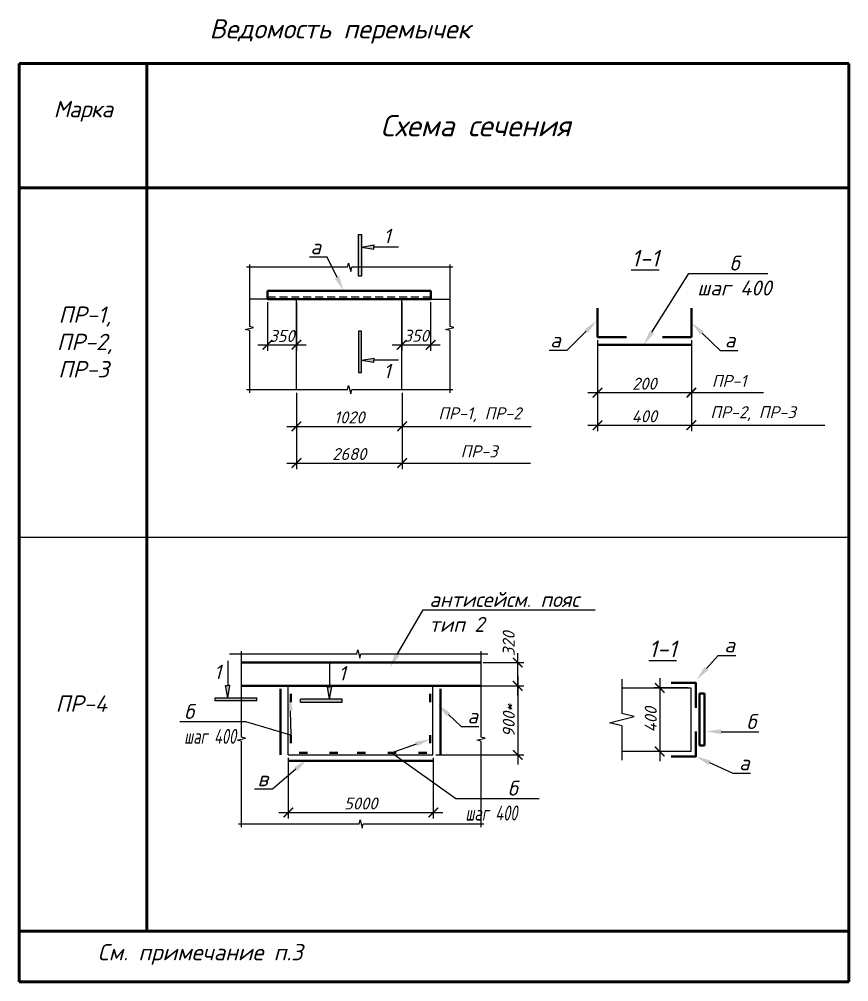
# Model space of a CAD drawing. Header units: millimetres. Extents: x -238377 to 196118, y -123284 to 30177.
# Drawn here: x -113384 to -100384, y -15250 to -173 of the extents above; entities that cross this region are included whole.
import ezdxf
from ezdxf import colors
from ezdxf.entities.mleader import LeaderData, LeaderLine
from ezdxf.enums import TextEntityAlignment as Align
from ezdxf.math import Vec2, Vec3

# ---------------------------------------------------------------- set-up
doc = ezdxf.new("R2010")
doc.units = ezdxf.units.MM
doc.header["$MEASUREMENT"] = 0
doc.linetypes.add('DASHED2', pattern=[0.375, 0.25, -0.125])
doc.layers.get('0').update_dxf_attribs({"lineweight": 5})
for name, color, linetype, lineweight in [('#ME', 7, 'Continuous', 40), ('#Выноски', 150, 'Continuous', 15), ('#размеры', 7, 'Continuous', 5), ('#Рамка', 7, 'Continuous', 50), ('k_ Рамка', 7, 'Continuous', 50)]:
    doc.layers.add(name, color=color, linetype=linetype, lineweight=lineweight)
doc.layers.add('#стены наруж', color=7, linetype='Continuous')
doc.layers.add('текст', color=7, linetype='Continuous')
doc.styles.add('STEP PR', font='isocpeui.ttf')
doc.dimstyles.new('SPDS', dxfattribs={"dimscale": 10, "dimtxt": 2.5, "dimasz": 2, "dimexe": 1.25, "dimexo": 0.625, "dimtad": 1, "dimdec": 0, "dimrnd": 0.001, "dimtxsty": 'STEP PR', "dimblk": 'ARCHTICK', "dimcen": 2.5, "dimdle": 2, "dimclrd": 256, "dimclre": 256, "dimclrt": 7, "dimadec": 0, "dimazin": 2, "dimtfac": 0.75, "dimtdec": 0, "dimtmove": 1, "dimatfit": 3, "dimfxl": 1, "dimtolj": 1, "dimarcsym": 1})

# ---------------------------------------------------------------- blocks, each defined once
blk = doc.blocks.new('_ArchTick')
at = {"color": 0, "linetype": 'ByBlock', "const_width": 0.15}
blk.add_lwpolyline([(-0.5, -0.5), (0.5, 0.5)], dxfattribs=at)
blk = doc.blocks.new('*D720')
at = {"layer": '#размеры', "lineweight": -2, "transparency": 16777216}
for p, q in [((-104321, -5199), (-104321, -6116)), ((-102850, -5199), (-102850, -6116)), ((-104471, -6022), (-102700, -6022))]:
    blk.add_line(p, q, dxfattribs=at)
at = {"layer": 'Defpoints', "color": 0, "transparency": 16777216}
for p in [(-104321, -5153), (-102850, -5153), (-102850, -6022)]:
    blk.add_point(p, dxfattribs=at)
at = {"layer": '#размеры', "lineweight": -2, "transparency": 16777216, "xscale": 150, "yscale": 150, "zscale": 150, "rotation": 180}
blk.add_blockref('_ArchTick', (-104321, -6022), dxfattribs=at)
at = {"layer": '#размеры', "lineweight": -2, "transparency": 16777216, "xscale": 150, "yscale": 150, "zscale": 150}
blk.add_blockref('_ArchTick', (-102850, -6022), dxfattribs=at)
at = {"layer": '#размеры', "color": 7, "transparency": 16777216, "insert": (-103586, -5882), "char_height": 187.5, "attachment_point": 5, "style": 'STEP PR'}
blk.add_mtext('\\A1;200', dxfattribs=at)
blk = doc.blocks.new('*U443')
at = {"color": 0, "linetype": 'ByBlock', "lineweight": -2}
for p, q in [((30.44, 0), (30.75, 1.25)), ((30.75, 1.25), (31.38, -1.25)), ((30.44, 0), (0, 0)), ((31.38, -1.25), (31.69, 0)), ((62.13, 0), (31.69, 0))]:
    blk.add_line(p, q, dxfattribs=at)
blk = doc.blocks.new('*U444')
at = {"color": 0, "linetype": 'ByBlock', "lineweight": -2}
for p, q in [((18.7, 0), (19.02, 1.25)), ((19.02, 1.25), (19.64, -1.25)), ((18.7, 0), (0, 0)), ((19.64, -1.25), (19.95, 0)), ((38.66, 0), (19.95, 0))]:
    blk.add_line(p, q, dxfattribs=at)
blk = doc.blocks.new('*D721')
at = {"layer": '#размеры', "lineweight": -2, "transparency": 16777216}
for p, q in [((-109494, -4603), (-109494, -5367)), ((-109039, -4603), (-109039, -5367)), ((-109644, -5273), (-108889, -5273))]:
    blk.add_line(p, q, dxfattribs=at)
at = {"layer": 'Defpoints', "color": 0, "transparency": 16777216}
for p in [(-109494, -4556), (-109039, -4556), (-109039, -5273)]:
    blk.add_point(p, dxfattribs=at)
at = {"layer": '#размеры', "lineweight": -2, "transparency": 16777216, "xscale": 150, "yscale": 150, "zscale": 150, "rotation": 180}
blk.add_blockref('_ArchTick', (-109494, -5273), dxfattribs=at)
at = {"layer": '#размеры', "lineweight": -2, "transparency": 16777216, "xscale": 150, "yscale": 150, "zscale": 150}
blk.add_blockref('_ArchTick', (-109039, -5273), dxfattribs=at)
at = {"layer": '#размеры', "color": 7, "transparency": 16777216, "insert": (-109267, -5135), "char_height": 187.5, "attachment_point": 5, "style": 'STEP PR'}
blk.add_mtext('\\A1;350', dxfattribs=at)
blk = doc.blocks.new('*D722')
at = {"layer": '#размеры', "lineweight": -2, "transparency": 16777216}
for p, q in [((-107390, -4603), (-107390, -5367)), ((-106936, -4603), (-106936, -5367)), ((-107540, -5273), (-106786, -5273))]:
    blk.add_line(p, q, dxfattribs=at)
at = {"layer": 'Defpoints', "color": 0, "transparency": 16777216}
for p in [(-107390, -4556), (-106936, -4556), (-106936, -5273)]:
    blk.add_point(p, dxfattribs=at)
at = {"layer": '#размеры', "lineweight": -2, "transparency": 16777216, "xscale": 150, "yscale": 150, "zscale": 150, "rotation": 180}
blk.add_blockref('_ArchTick', (-107390, -5273), dxfattribs=at)
at = {"layer": '#размеры', "lineweight": -2, "transparency": 16777216, "xscale": 150, "yscale": 150, "zscale": 150}
blk.add_blockref('_ArchTick', (-106936, -5273), dxfattribs=at)
at = {"layer": '#размеры', "color": 7, "transparency": 16777216, "insert": (-107163, -5132), "char_height": 187.5, "attachment_point": 5, "style": 'STEP PR'}
blk.add_mtext('\\A1;350', dxfattribs=at)
blk = doc.blocks.new('*D723')
at = {"layer": '#размеры', "lineweight": -2, "transparency": 16777216}
for p, q in [((-109039, -6024), (-109039, -6645)), ((-107382, -6024), (-107382, -6645)), ((-109189, -6551), (-107232, -6551))]:
    blk.add_line(p, q, dxfattribs=at)
at = {"layer": 'Defpoints', "color": 0, "transparency": 16777216}
for p in [(-109039, -5977), (-107382, -5977), (-107382, -6551)]:
    blk.add_point(p, dxfattribs=at)
at = {"layer": '#размеры', "lineweight": -2, "transparency": 16777216, "xscale": 150, "yscale": 150, "zscale": 150, "rotation": 180}
blk.add_blockref('_ArchTick', (-109039, -6551), dxfattribs=at)
at = {"layer": '#размеры', "lineweight": -2, "transparency": 16777216, "xscale": 150, "yscale": 150, "zscale": 150}
blk.add_blockref('_ArchTick', (-107382, -6551), dxfattribs=at)
at = {"layer": '#размеры', "color": 7, "transparency": 16777216, "insert": (-108211, -6410), "char_height": 187.5, "attachment_point": 5, "style": 'STEP PR'}
blk.add_mtext('\\A1;1020', dxfattribs=at)
blk = doc.blocks.new('*D595')
at = {"layer": '#размеры', "lineweight": -2, "transparency": 16777216}
for p, q in [((-109039, -6598), (-109039, -7219)), ((-107382, -6598), (-107382, -7219)), ((-109189, -7125), (-107232, -7125))]:
    blk.add_line(p, q, dxfattribs=at)
at = {"layer": 'Defpoints', "color": 0, "transparency": 16777216}
for p in [(-109039, -6551), (-107382, -6551), (-107382, -7125)]:
    blk.add_point(p, dxfattribs=at)
at = {"layer": '#размеры', "lineweight": -2, "transparency": 16777216, "xscale": 150, "yscale": 150, "zscale": 150, "rotation": 180}
blk.add_blockref('_ArchTick', (-109039, -7125), dxfattribs=at)
at = {"layer": '#размеры', "lineweight": -2, "transparency": 16777216, "xscale": 150, "yscale": 150, "zscale": 150}
blk.add_blockref('_ArchTick', (-107382, -7125), dxfattribs=at)
at = {"layer": '#размеры', "color": 7, "transparency": 16777216, "insert": (-108211, -6984), "char_height": 187.5, "attachment_point": 5, "style": 'STEP PR'}
blk.add_mtext('\\A1;2680', dxfattribs=at)
blk = doc.blocks.new('*D596')
at = {"layer": '#размеры', "lineweight": -2, "transparency": 16777216}
for p, q in [((-104321, -6069), (-104321, -6627)), ((-102850, -6069), (-102850, -6627)), ((-104471, -6533), (-102700, -6533))]:
    blk.add_line(p, q, dxfattribs=at)
at = {"layer": 'Defpoints', "color": 0, "transparency": 16777216}
for p in [(-104321, -6022), (-102850, -6022), (-102850, -6533)]:
    blk.add_point(p, dxfattribs=at)
at = {"layer": '#размеры', "lineweight": -2, "transparency": 16777216, "xscale": 150, "yscale": 150, "zscale": 150, "rotation": 180}
blk.add_blockref('_ArchTick', (-104321, -6533), dxfattribs=at)
at = {"layer": '#размеры', "lineweight": -2, "transparency": 16777216, "xscale": 150, "yscale": 150, "zscale": 150}
blk.add_blockref('_ArchTick', (-102850, -6533), dxfattribs=at)
at = {"layer": '#размеры', "color": 7, "transparency": 16777216, "insert": (-103586, -6393), "char_height": 187.5, "attachment_point": 5, "style": 'STEP PR'}
blk.add_mtext('\\A1;400', dxfattribs=at)
blk = doc.blocks.new('*U458')
at = {"color": 0, "linetype": 'ByBlock', "lineweight": -2}
for p, q in [((38.31, 0), (38.62, 1.25)), ((38.62, 1.25), (39.24, -1.25)), ((38.31, 0), (0, 0)), ((39.24, -1.25), (39.56, 0)), ((77.86, 0), (39.56, 0))]:
    blk.add_line(p, q, dxfattribs=at)
blk = doc.blocks.new('*U459')
at = {"color": 0, "linetype": 'ByBlock', "lineweight": -2}
for p, q in [((25.87, 0), (26.19, 1.25)), ((26.19, 1.25), (26.81, -1.25)), ((25.87, 0), (0, 0)), ((26.81, -1.25), (27.12, 0)), ((53, 0), (27.12, 0))]:
    blk.add_line(p, q, dxfattribs=at)
blk = doc.blocks.new('*U450')
at = {"color": 0, "linetype": 'ByBlock', "lineweight": -2}
for p, q in [((36.35, 0), (36.66, 1.25)), ((36.66, 1.25), (37.29, -1.25)), ((36.35, 0), (0, 0)), ((37.29, -1.25), (37.6, 0)), ((73.95, 0), (37.6, 0))]:
    blk.add_line(p, q, dxfattribs=at)
blk = doc.blocks.new('*D724')
at = {"layer": '#размеры', "lineweight": -2, "transparency": 16777216}
for p, q in [((-109167, -11745), (-109167, -12692)), ((-106895, -11745), (-106895, -12692)), ((-109317, -12599), (-106745, -12599))]:
    blk.add_line(p, q, dxfattribs=at)
at = {"layer": 'Defpoints', "color": 0, "transparency": 16777216}
for p in [(-109167, -11698), (-106895, -11698), (-106895, -12599)]:
    blk.add_point(p, dxfattribs=at)
at = {"layer": '#размеры', "lineweight": -2, "transparency": 16777216, "xscale": 150, "yscale": 150, "zscale": 150, "rotation": 180}
blk.add_blockref('_ArchTick', (-109167, -12599), dxfattribs=at)
at = {"layer": '#размеры', "lineweight": -2, "transparency": 16777216, "xscale": 150, "yscale": 150, "zscale": 150}
blk.add_blockref('_ArchTick', (-106895, -12599), dxfattribs=at)
at = {"layer": '#размеры', "color": 7, "transparency": 16777216, "insert": (-108031, -12458), "char_height": 187.5, "attachment_point": 5, "style": 'STEP PR'}
blk.add_mtext('\\A1;5000', dxfattribs=at)
blk = doc.blocks.new('*U251')
at = {"linetype": 'ByBlock', "ltscale": 100}
h = blk.add_hatch(color=256, dxfattribs=at)
h.dxf.hatch_style = 1
h.paths.add_polyline_path([(35, 1000), (-35, 1000), (-35, 0), (35, 0)])
h = blk.add_hatch(color=256, dxfattribs=at)
h.dxf.hatch_style = 1
h.paths.add_polyline_path([(335, 750), (335, 700), (335, 650), (35, 700)])
for p, q in [((-35, 1000), (35, 1000)), ((-35, 0), (-35, 1000)), ((35, 1000), (35, 0)), ((35, 700), (335, 750)), ((35, 700), (335, 650)), ((335, 750), (335, 700)), ((335, 650), (335, 700)), ((35, 0), (-35, 0))]:
    blk.add_line(p, q, dxfattribs=at)
at = {"linetype": 'ByBlock', "ltscale": 100, "extrusion": (0, 1, 0), "elevation": 700}
blk.add_lwpolyline([(-925, 0), (-335, 0)], dxfattribs=at)
at = {"ltscale": 100, "style": 'STEP PR'}
blk.add_attdef('Nv', text='', height=350, dxfattribs=at).set_placement((781, 790), align=Align.RIGHT)
blk = doc.blocks.new('*U265')
at = {"linetype": 'ByBlock', "ltscale": 100}
h = blk.add_hatch(color=256, dxfattribs=at)
h.dxf.hatch_style = 1
h.paths.add_polyline_path([(35, 0), (-35, 0), (-35, -1000), (35, -1000)])
h = blk.add_hatch(color=256, dxfattribs=at)
h.dxf.hatch_style = 1
h.paths.add_polyline_path([(335, -750), (335, -700), (335, -650), (35, -700)])
for p, q in [((35, 0), (-35, 0)), ((-35, 0), (-35, -1000)), ((35, -1000), (35, 0)), ((35, -700), (335, -650)), ((335, -650), (335, -700)), ((35, -700), (335, -750)), ((335, -750), (335, -700)), ((-35, -1000), (35, -1000))]:
    blk.add_line(p, q, dxfattribs=at)
at = {"linetype": 'ByBlock', "ltscale": 100, "extrusion": (0, -1, 0), "elevation": 700}
blk.add_lwpolyline([(925, 0), (335, 0)], dxfattribs=at)
at = {"ltscale": 100, "style": 'STEP PR'}
blk.add_attdef('Nv', text='', height=350, dxfattribs=at).set_placement((781, -1140), align=Align.RIGHT)
blk = doc.blocks.new('*U454')
at = {"color": 0, "linetype": 'ByBlock', "lineweight": -2}
for p, q in [((3.445, 0), (3.757, 1.25)), ((3.757, 1.25), (4.382, -1.25)), ((3.445, 0), (0, 0)), ((4.382, -1.25), (4.695, 0)), ((8.14, 0), (4.695, 0))]:
    blk.add_line(p, q, dxfattribs=at)
blk = doc.blocks.new('*D743')
at = {"layer": '#размеры', "lineweight": -2, "transparency": 16777216}
for p, q in [((-103346, -10497), (-103346, -11793)), ((-102903, -10647), (-103440, -10647)), ((-102903, -11643), (-103440, -11643))]:
    blk.add_line(p, q, dxfattribs=at)
at = {"layer": 'Defpoints', "color": 0, "transparency": 16777216}
for p in [(-102856, -10647), (-103346, -11643), (-102856, -11643)]:
    blk.add_point(p, dxfattribs=at)
at = {"layer": '#размеры', "lineweight": -2, "transparency": 16777216, "xscale": 150, "yscale": 150, "zscale": 150}
for p, rotation in [((-103346, -10647), 90), ((-103346, -11643), 270)]:
    blk.add_blockref('_ArchTick', p, dxfattribs=dict(at, rotation=rotation))
at = {"layer": '#размеры', "color": 7, "transparency": 16777216, "insert": (-103487, -11145), "char_height": 187.5, "attachment_point": 5, "rotation": 90, "style": 'STEP PR'}
blk.add_mtext('\\A1;400', dxfattribs=at)
blk = doc.blocks.new('*D745')
at = {"layer": '#размеры', "lineweight": -2, "transparency": 16777216}
for p, q in [((-105572, -10465), (-105572, -11848)), ((-106857, -10615), (-105478, -10615)), ((-106857, -11698), (-105478, -11698))]:
    blk.add_line(p, q, dxfattribs=at)
at = {"layer": 'Defpoints', "color": 0, "transparency": 16777216}
for p in [(-106903, -10615), (-106903, -11698), (-105572, -11698)]:
    blk.add_point(p, dxfattribs=at)
at = {"layer": '#размеры', "lineweight": -2, "transparency": 16777216, "xscale": 150, "yscale": 150, "zscale": 150}
for p, rotation in [((-105572, -10615), 90), ((-105572, -11698), 270)]:
    blk.add_blockref('_ArchTick', p, dxfattribs=dict(at, rotation=rotation))
at = {"layer": '#размеры', "color": 7, "transparency": 16777216, "insert": (-105712, -11157), "char_height": 187.5, "attachment_point": 5, "rotation": 90, "style": 'STEP PR'}
blk.add_mtext('\\A1;900*', dxfattribs=at)
blk = doc.blocks.new('*U250')
at = {"ltscale": 100}
h = blk.add_hatch(color=256, dxfattribs=at)
h.dxf.hatch_style = 1
h.paths.add_polyline_path([(-85, 1070), (-35, 1070), (15, 1070), (-35, 770)])
h = blk.add_hatch(color=256, dxfattribs=at)
h.dxf.hatch_style = 1
h.paths.add_polyline_path([(665, 700), (665, 770), (-335, 770), (-335, 700)])
at = {"linetype": 'Continuous', "ltscale": 100}
for p, q in [((-85, 1070), (-35, 1070)), ((-35, 770), (-85, 1070)), ((-35, 770), (15, 1070)), ((15, 1070), (-35, 1070)), ((-335, 700), (-335, 770)), ((-335, 770), (665, 770)), ((665, 700), (-335, 700))]:
    blk.add_line(p, q, dxfattribs=at)
at = {"linetype": 'Continuous', "ltscale": 100, "extrusion": (-1, -1e-16, 0), "elevation": 35}
blk.add_lwpolyline([(-1660, 0), (-1070, 0)], dxfattribs=at)
at = {"linetype": 'Continuous', "ltscale": 100}
blk.add_lwpolyline([(665, 700), (665, 770)], dxfattribs=at)
at = {"ltscale": 100, "style": 'STEP PR'}
blk.add_attdef('Nh', text='', height=350, dxfattribs=at).set_placement((-192, 1222), align=Align.RIGHT)
blk = doc.blocks.new('*U447')
at = {"ltscale": 100}
h = blk.add_hatch(color=256, dxfattribs=at)
h.dxf.hatch_style = 1
h.paths.add_polyline_path([(1415, 1070), (1365, 1070), (1315, 1070), (1365, 770)])
h = blk.add_hatch(color=256, dxfattribs=at)
h.dxf.hatch_style = 1
h.paths.add_polyline_path([(1665, 700), (1665, 770), (665, 770), (665, 700)])
at = {"linetype": 'Continuous', "ltscale": 100}
for p, q in [((1365, 770), (1315, 1070)), ((1315, 1070), (1365, 1070)), ((1415, 1070), (1365, 1070)), ((1365, 770), (1415, 1070)), ((1665, 770), (665, 770)), ((665, 700), (1665, 700)), ((1665, 700), (1665, 770))]:
    blk.add_line(p, q, dxfattribs=at)
at = {"linetype": 'Continuous', "ltscale": 100, "extrusion": (1, -1e-16, 0), "elevation": 1365}
blk.add_lwpolyline([(1660, 0), (1070, 0)], dxfattribs=at)
at = {"linetype": 'Continuous', "ltscale": 100}
blk.add_lwpolyline([(665, 700), (665, 770)], dxfattribs=at)
at = {"ltscale": 100, "style": 'STEP PR'}
blk.add_attdef('Nh', text='', height=350, dxfattribs=at).set_placement((1799, 1222), align=Align.RIGHT)
blk = doc.blocks.new('*D746')
at = {"layer": '#размеры', "lineweight": -2, "transparency": 16777216}
for p, q in [((-105572, -10765), (-105572, -10101)), ((-106111, -10251), (-105478, -10251)), ((-106102, -10615), (-105478, -10615))]:
    blk.add_line(p, q, dxfattribs=at)
at = {"layer": 'Defpoints', "color": 0, "transparency": 16777216}
for p in [(-106157, -10251), (-105572, -10251), (-106149, -10615)]:
    blk.add_point(p, dxfattribs=at)
at = {"layer": '#размеры', "lineweight": -2, "transparency": 16777216, "xscale": 150, "yscale": 150, "zscale": 150}
for p, rotation in [((-105572, -10251), 90), ((-105572, -10615), 270)]:
    blk.add_blockref('_ArchTick', p, dxfattribs=dict(at, rotation=rotation))
at = {"layer": '#размеры', "color": 7, "transparency": 16777216, "insert": (-105713, -9957), "char_height": 187.5, "attachment_point": 5, "rotation": 90, "style": 'STEP PR'}
blk.add_mtext('\\A1;320', dxfattribs=at)

msp = doc.modelspace()

# ---------------------------------------------------------------- linework, layer by layer
at = {"layer": '#ME'}
for points in [[(-109494.2, -4556.2), (-109494.2, -4426.2)], [(-109494.2, -4426.2), (-106935.7, -4426.2)], [(-106935.7, -4556.2), (-106935.7, -4426.2)], [(-109494.2, -4556.2), (-106935.7, -4556.2)], [(-104320.9, -4697.5), (-104320.9, -5152.5), (-103865.9, -5152.5)], [(-102850.3, -4697.5), (-102850.3, -5152.5), (-103305.3, -5152.5)], [(-104320.9, -5274.4), (-102850.3, -5274.4)], [(-109903.5, -10250.8), (-106157.5, -10250.8)], [(-109903.5, -10614.8), (-106149.2, -10614.8)], [(-109291.4, -10661.7), (-109291.4, -11696.5)], [(-109291.4, -10661.7), (-109291.4, -11696.5)], [(-106779.3, -10661.7), (-106779.3, -11696.5)], [(-103168.5, -10568.7), (-102778.5, -10568.7), (-102778.5, -10958.7)], [(-109128.3, -10868.4), (-109128.3, -10738.4)], [(-109128.3, -10868.4), (-109128.3, -10738.4)], [(-106942.5, -10868.4), (-106942.5, -10738.4)], [(-106942.5, -10868.4), (-106942.5, -10738.4)], [(-102722.8, -10736.9), (-102722.8, -11548.5)], [(-102722.8, -10736.9), (-102642.8, -10736.9)], [(-102642.8, -10736.9), (-102642.8, -11548.5)], [(-109128.3, -11515.7), (-109128.3, -11385.7)], [(-109128.3, -11515.7), (-109128.3, -11385.7)], [(-106942.5, -11515.7), (-106942.5, -11385.7)], [(-103168.5, -11721.5), (-102778.5, -11721.5), (-102778.5, -11331.5)], [(-102722.8, -11548.5), (-102642.8, -11548.5)], [(-108868.4, -11665.1), (-108998.4, -11665.1)], [(-108392.1, -11662.8), (-108522.1, -11662.8)], [(-107959.6, -11662.8), (-108089.6, -11662.8)], [(-107477.2, -11662.8), (-107607.2, -11662.8)], [(-106996.9, -11662.8), (-107126.9, -11662.8)], [(-109153.6, -11788.2), (-106895, -11788.2)]]:
    msp.add_lwpolyline(points, dxfattribs=at)
at = {"layer": '#размеры'}
for points in [[(-102743.7, -6022.1), (-101717.4, -6022.1)], [(-107232, -6551.1), (-105362.6, -6551.1)], [(-102700.3, -6533.3), (-100760.2, -6533.3)], [(-107232, -7124.8), (-105372.6, -7124.8)]]:
    msp.add_lwpolyline(points, dxfattribs=at)
at = {"layer": '#Рамка', "linetype": 'Continuous', "ltscale": 100}
for p, q in [((-113383.7, -864.8), (-100383.7, -864.8)), ((-113383.7, -864.8), (-113383.7, -15250.4)), ((-111383.7, -864.8), (-111383.7, -14457)), ((-100383.7, -864.8), (-100383.7, -15250.4)), ((-113383.7, -2814.8), (-100383.7, -2814.8)), ((-113383.7, -14457), (-100383.7, -14457)), ((-113383.7, -15250.4), (-100383.7, -15250.4))]:
    msp.add_line(p, q, dxfattribs=at)
at = {"layer": '#стены наруж'}
for points in [[(-109039.5, -5977.4), (-109039.5, -4556.2), (-109775.7, -4556.2)], [(-107390.4, -5977.4), (-107390.4, -4556.2), (-106636.1, -4556.2)], [(-109167.3, -11698.2), (-109167.3, -10614.8), (-109903.5, -10614.8)], [(-106903.5, -11698.2), (-106903.5, -10614.8), (-106149.2, -10614.8)], [(-103940.7, -10646.7), (-102856.5, -10646.7), (-102856.5, -11643.5), (-103940.7, -11643.5)], [(-109167.3, -11698.2), (-106903.5, -11698.2)]]:
    msp.add_lwpolyline(points, dxfattribs=at)
at = {"linetype": 'Continuous'}
for p, q in [((-113383.7, -8286.7), (-100383.7, -8286.7)), ((-113383.7, -15250.4), (-100383.7, -15250.4))]:
    msp.add_line(p, q, dxfattribs=at)
at = {"linetype": 'DASHED2', "ltscale": 500}
msp.add_lwpolyline([(-109494.2, -4523.7), (-106935.7, -4523.7)], dxfattribs=at)

# ---------------------------------------------------------------- block references
ref = msp.add_blockref('*U251', (-108042, -4196.5), dxfattribs=dict(xscale=0.65, yscale=0.65, zscale=0.65))
ref.add_attrib('Nv', '1', dxfattribs={"ltscale": 100, "height": 227.5, "style": 'STEP PR'}).set_placement((-107563.2, -3683), align=Align.RIGHT)
at = {"rotation": 90}
for name, p, xscale, yscale, zscale in [('*U444', (-109775.7, -6022.9), 52, 52, 52), ('*U444', (-106636.1, -6022.9), 52, 52, 52), ('*U459', (-109903.5, -12827.1), 52, 52, 52), ('*U459', (-106149.2, -12827.1), 52, 52, 52), ('*U454', (-103940.7, -11780), 156, 156, 156)]:
    msp.add_blockref(name, p, dxfattribs=dict(at, xscale=xscale, yscale=yscale, zscale=zscale))
at = {"xscale": 52, "yscale": 52, "zscale": 52}
for name, p in [('*U443', (-109821.2, -4058.1)), ('*U443', (-109821.2, -5977.4)), ('*U458', (-110086.9, -10116.8)), ('*U450', (-109949, -12781.6))]:
    msp.add_blockref(name, p, dxfattribs=at)
ref = msp.add_blockref('*U265', (-108042, -5057.2), dxfattribs=dict(xscale=0.65, yscale=0.65, zscale=0.65))
ref.add_attrib('Nv', '1', dxfattribs={"ltscale": 100, "height": 227.5, "style": 'STEP PR'}).set_placement((-107563.2, -5798.2), align=Align.RIGHT)
at = {"xscale": 0.65, "yscale": 0.65, "zscale": 0.65}
msp.add_blockref('*U250', (-110093.5, -11304.1), dxfattribs=at).add_auto_attribs({'Nh': '1'})
ref = msp.add_blockref('*U447', (-109406.8, -11326.9), dxfattribs=dict(xscale=0.65, yscale=0.65, zscale=0.65))
ref.add_attrib('Nh', '1', dxfattribs={"ltscale": 100, "height": 227.5, "style": 'STEP PR'}).set_placement((-108266.1, -10532.7), align=Align.RIGHT)

# ---------------------------------------------------------------- texts
at = {"layer": '#размеры', "color": 7, "attachment_point": 5, "style": 'STEP PR'}
for s, insert, char_height, width in [('\\A1;{\\L1-1}', (-103573.3, -3915.9), 260, 596.527), ('\\A1;ПР-1', (-102258.3, -5839.3), 187.5, 1236.519), ('\\A1;ПР-1, ПР-2', (-106165.2, -6368.3), 187.5, 1562.098), ('\\A1;ПР-2, ПР-3', (-101882.8, -6350.5), 187.5, 1895.193), ('\\A1;ПР-3', (-106176.4, -6942), 187.5, 1236.519), ('\\A1;{\\L1-1}', (-103299.7, -10035.2), 260, 596.527)]:
    msp.add_mtext(s, dxfattribs=dict(at, insert=insert, char_height=char_height, width=width))
at = {"layer": 'k_ Рамка', "color": 7, "insert": (-108357.3, -364.1), "char_height": 300, "width": 8700, "attachment_point": 5, "style": 'STEP PR'}
msp.add_mtext('Ведомость перемычек', dxfattribs=at)
at = {"layer": 'текст', "ltscale": 100, "attachment_point": 5, "style": 'STEP PR'}
for s, insert, char_height, width in [('{\\T0.95;Марка}', (-112383.7, -1614.8), 256.564, 1700), ('Схема сечения', (-106233.7, -1839.8), 333.533, 8710)]:
    msp.add_mtext(s, dxfattribs=dict(at, insert=insert, char_height=char_height, width=width))
at = {"layer": 'текст', "ltscale": 100, "char_height": 256.564, "attachment_point": 1, "style": 'STEP PR'}
for s, width, heights, insert in [('\\pi617.01;ПР-1,\\P\\pi590.39;ПР-2,\\P\\pi611.96;ПР-3', 2040.457, [0], (-113383.7, -4672.6)), ('\\pi616.82;ПР-4', 2040.457, [0], (-113430.7, -10765.4)), ('См. примечание п.3', 11334.191, [1852], (-112154.4, -14658.4))]:
    msp.add_mtext_dynamic_manual_height_columns(s, width=width, gutter_width=1250, heights=heights, dxfattribs=dict(at, insert=insert))

# ---------------------------------------------------------------- dimensions: what is measured, and where the dimension line sits
at = {"layer": '#размеры'}
for base, p1, p2, picture, middle in [((-109039.5, -5272.8), (-109494.2, -4556.2), (-109039.5, -4556.2), '*D721', (-109266.8, -5276.1)), ((-106935.7, -5272.8), (-107390.4, -4556.2), (-106935.7, -4556.2), '*D722', (-107163.1, -5272.8))]:
    dim = msp.add_linear_dim(base=base, p1=p1, p2=p2, text='350', dimstyle='SPDS', override={"dimscale": 75, "dimtxsty": 'STEP PR'}, dxfattribs=at)
    dim.commit()
    dim.dimension.update_dxf_attribs({"geometry": picture, "text_midpoint": middle, "dimtype": 160})
for base, p1, p2, text, picture, middle in [((-102850.3, -6022.1), (-104320.9, -5152.5), (-102850.3, -5152.5), '200', '*D720', (-103585.6, -5881.5)), ((-107382, -6551.1), (-109039.5, -5977.4), (-107382, -5977.4), '1020', '*D723', (-108210.7, -6410.5)), ((-102850.3, -6533.3), (-104320.9, -6022.1), (-102850.3, -6022.1), '400', '*D596', (-103585.6, -6392.7)), ((-107382, -7124.8), (-109039.5, -6551.1), (-107382, -6551.1), '2680', '*D595', (-108210.7, -6984.2)), ((-106895, -12598.6), (-109167.3, -11698.2), (-106895, -11698.2), '5000', '*D724', (-108031.2, -12458))]:
    dim = msp.add_linear_dim(base=base, p1=p1, p2=p2, text=text, dimstyle='SPDS', override={"dimscale": 75, "dimtxsty": 'STEP PR'}, dxfattribs=at)
    dim.commit()
    dim.dimension.update_dxf_attribs({"geometry": picture, "text_midpoint": middle})
dim = msp.add_linear_dim(base=(-105571.6, -10250.8), p1=(-106149.2, -10614.8), p2=(-106157.5, -10250.8), angle=90, text='320', dimstyle='SPDS', override={"dimscale": 75, "dimtxsty": 'STEP PR'}, dxfattribs=at)
dim.commit()
dim.dimension.update_dxf_attribs({"geometry": '*D746', "text_midpoint": (-105572, -9956.9), "dimtype": 160})
for base, p1, p2, text, picture, middle in [((-105571.6, -11698.2), (-106903.5, -10614.8), (-106903.5, -11698.2), '900*', '*D745', (-105712.2, -11156.5)), ((-103346.1, -11643.5), (-102856.5, -10646.7), (-102856.5, -11643.5), '400', '*D743', (-103486.7, -11145.1))]:
    dim = msp.add_linear_dim(base=base, p1=p1, p2=p2, angle=90, text=text, dimstyle='SPDS', override={"dimscale": 75, "dimtxsty": 'STEP PR'}, dxfattribs=at)
    dim.commit()
    dim.dimension.update_dxf_attribs({"geometry": picture, "text_midpoint": middle})

# ---------------------------------------------------------------- leaders
at = {"layer": '#Выноски'}
ml = msp.add_multileader_mtext('Standard', dxfattribs=at)
ml.set_content('\\A1;a', color=256, style='STEP PR')
ml.set_leader_properties(color=256, linetype='ByLayer', lineweight=-1)
ml.build(insert=Vec2(0, 0))
ml.multileader.update_dxf_attribs({"text_left_attachment_type": 6, "text_right_attachment_type": 6, "dogleg_length": 0, "arrow_head_size": 234, "scale": 0.75})
ctx = ml.context
ctx.base_point, ctx.scale, ctx.char_height, ctx.arrow_head_size, ctx.landing_gap_size, ctx.plane_origin = Vec3(-108894.8, -3901.3), 0.75, 234, 234, 97.5, Vec3(-101210.3, -20113.3)
ctx.left_attachment, ctx.right_attachment, ctx.text_align_type = 6, 6, 2
notes = []
notes.append((ctx, [(1, (1, 1, 0), (-108557.6, -3901.3), (-1, 0), 0, [(0, [(-108301, -4426.2)], 0, [])])]))
ctx.mtext.insert, ctx.mtext.rotation, ctx.mtext.alignment, ctx.mtext.flow_direction = Vec3(-108655.1, -3620.5), 6.2831853, 3, 5
ml = msp.add_multileader_mtext('Standard', dxfattribs=at)
ml.set_content('\\A1;б\\Pшаг 400', color=256, style='STEP PR')
ml.set_leader_properties(color=256, linetype='ByLayer', lineweight=-1)
ml.build(insert=Vec2(0, 0))
ml.multileader.update_dxf_attribs({"text_left_attachment_type": 6, "text_right_attachment_type": 6, "dogleg_length": 0, "arrow_head_size": 234, "scale": 0.75})
ctx = ml.context
ctx.base_point, ctx.scale, ctx.char_height, ctx.arrow_head_size, ctx.landing_gap_size, ctx.plane_origin = Vec3(-102892, -4156.5), 0.75, 234, 234, 97.5, Vec3(-96256.1, -21574.5)
ctx.left_attachment, ctx.right_attachment, ctx.text_align_type = 6, 6, 1
notes.append((ctx, [(0, (1, 1, 0), (-102892, -4156.5), (1, 0), 0, [(0, [(-103596, -5273.5)], 0, [])])]))
ctx.mtext.insert, ctx.mtext.rotation, ctx.mtext.width, ctx.mtext.alignment, ctx.mtext.flow_direction = Vec3(-102174.3, -3875.7), 6.2831853, 1506.308, 2, 5
ml = msp.add_multileader_mtext('Standard', dxfattribs=at)
ml.set_content('\\A1;a', color=256, style='STEP PR')
ml.set_leader_properties(color=256, linetype='ByLayer', lineweight=-1)
ml.build(insert=Vec2(0, 0))
ml.multileader.update_dxf_attribs({"text_left_attachment_type": 6, "text_right_attachment_type": 6, "dogleg_length": 0, "arrow_head_size": 234, "scale": 0.75})
ctx = ml.context
ctx.base_point, ctx.scale, ctx.char_height, ctx.arrow_head_size, ctx.landing_gap_size, ctx.plane_origin = Vec3(-105137.5, -5361.5), 0.75, 234, 234, 97.5, Vec3(-98246.4, -21226)
ctx.left_attachment, ctx.right_attachment, ctx.text_align_type = 6, 6, 2
notes.append((ctx, [(1, (1, 1, 0), (-104800.3, -5361.5), (-1, 0), 0, [(0, [(-104333.1, -4894)], 0, [])])]))
ctx.mtext.insert, ctx.mtext.rotation, ctx.mtext.alignment, ctx.mtext.flow_direction = Vec3(-104897.8, -5080.7), 6.2831853, 3, 5
ml = msp.add_multileader_mtext('Standard', dxfattribs=at)
ml.set_content('\\A1;a', color=256, style='STEP PR')
ml.set_leader_properties(color=256, linetype='ByLayer', lineweight=-1)
ml.build(insert=Vec2(0, 0))
ml.multileader.update_dxf_attribs({"text_left_attachment_type": 6, "text_right_attachment_type": 6, "dogleg_length": 0, "arrow_head_size": 234, "scale": 0.75})
ctx = ml.context
ctx.base_point, ctx.scale, ctx.char_height, ctx.arrow_head_size, ctx.landing_gap_size, ctx.plane_origin = Vec3(-102401.5, -5361.5), 0.75, 234, 234, 97.5, Vec3(-95510.4, -21226)
ctx.left_attachment, ctx.right_attachment, ctx.text_align_type = 6, 6, 2
notes.append((ctx, [(0, (1, 1, 0), (-102401.5, -5361.5), (1, 0), 0, [(0, [(-102850.3, -4925)], 0, [])])]))
ctx.mtext.insert, ctx.mtext.rotation, ctx.mtext.alignment, ctx.mtext.flow_direction = Vec3(-102161.8, -5080.7), 6.2831853, 3, 5
ml = msp.add_multileader_mtext('Standard', dxfattribs=at)
ml.set_content('\\A1;антисейсм. пояс\\Pтип 2', color=256, style='STEP PR')
ml.set_leader_properties(color=256, linetype='ByLayer', lineweight=-1)
ml.build(insert=Vec2(0, 0))
ml.multileader.update_dxf_attribs({"text_left_attachment_type": 6, "text_right_attachment_type": 6, "dogleg_length": 0, "arrow_head_size": 234, "scale": 0.75})
ctx = ml.context
ctx.base_point, ctx.scale, ctx.char_height, ctx.arrow_head_size, ctx.landing_gap_size, ctx.plane_origin = Vec3(-107054.3, -9426.1), 0.75, 234, 234, 97.5, Vec3(-97656.6, -30898.9)
ctx.left_attachment, ctx.right_attachment = 6, 6
notes.append((ctx, [(0, (1, 1, 0), (-107054.3, -9426.1), (1, 0), 0, [(0, [(-107576.6, -10329)], 0, [])])]))
ctx.mtext.insert, ctx.mtext.rotation, ctx.mtext.flow_direction = Vec3(-106956.8, -9145.3), 6.2831853, 5
ml = msp.add_multileader_mtext('Standard', dxfattribs=at)
ml.set_content('\\A1;a', color=256, style='STEP PR')
ml.set_leader_properties(color=256, linetype='ByLayer', lineweight=-1)
ml.build(insert=Vec2(0, 0))
ml.multileader.update_dxf_attribs({"text_left_attachment_type": 6, "text_right_attachment_type": 6, "dogleg_length": 0, "arrow_head_size": 234, "scale": 0.75})
ctx = ml.context
ctx.base_point, ctx.scale, ctx.char_height, ctx.arrow_head_size, ctx.landing_gap_size, ctx.plane_origin = Vec3(-102431.3, -10137.5), 0.75, 234, 234, 97.5, Vec3(-92849.6, -31140.8)
ctx.left_attachment, ctx.right_attachment = 6, 6
notes.append((ctx, [(0, (1, 1, 0), (-102431.3, -10137.5), (1, 0), 0, [(0, [(-102769.7, -10519.1)], 0, [])])]))
ctx.mtext.insert, ctx.mtext.rotation, ctx.mtext.flow_direction = Vec3(-102333.8, -9856.7), 6.2831853, 5
ml = msp.add_multileader_mtext('Standard', dxfattribs=at)
ml.set_content('\\A1;б\\P{\\W0.7;шаг 400}', color=256, style='STEP PR')
ml.set_leader_properties(color=256, linetype='ByLayer', lineweight=-1)
ml.build(insert=Vec2(0, 0))
ml.multileader.update_dxf_attribs({"text_left_attachment_type": 6, "text_right_attachment_type": 6, "dogleg_length": 0, "arrow_head_size": 234, "scale": 0.75})
ctx = ml.context
ctx.base_point, ctx.scale, ctx.char_height, ctx.arrow_head_size, ctx.landing_gap_size, ctx.plane_origin = Vec3(-110896.6, -11180), 0.75, 234, 234, 97.5, Vec3(-102200.7, -31983.4)
ctx.left_attachment, ctx.right_attachment = 6, 6
notes.append((ctx, [(1, (1, 1, 0), (-109833.4, -11180), (-1, 0), 0, [(1, [(-109141.3, -10771.9), (-109128.3, -11385.7)], 0, [])])]))
ctx.mtext.insert, ctx.mtext.rotation, ctx.mtext.width, ctx.mtext.defined_height, ctx.mtext.flow_direction = Vec3(-110799.1, -10899.2), 6.2831853, 1238.844, 486.5, 5
ml = msp.add_multileader_mtext('Standard', dxfattribs=at)
ml.set_content('\\A1;a', color=256, style='STEP PR')
ml.set_leader_properties(color=256, linetype='ByLayer', lineweight=-1)
ml.build(insert=Vec2(0, 0))
ml.multileader.update_dxf_attribs({"text_left_attachment_type": 6, "text_right_attachment_type": 6, "dogleg_length": 0, "arrow_head_size": 234, "scale": 0.75})
ctx = ml.context
ctx.base_point, ctx.scale, ctx.char_height, ctx.arrow_head_size, ctx.landing_gap_size, ctx.plane_origin = Vec3(-106457.9, -11251), 0.75, 234, 234, 97.5, Vec3(-97763.9, -31944.4)
ctx.left_attachment, ctx.right_attachment = 6, 6
notes.append((ctx, [(0, (1, 1, 0), (-106457.9, -11251), (1, 0), 0, [(0, [(-106829.4, -10904.2)], 0, [])])]))
ctx.mtext.insert, ctx.mtext.rotation, ctx.mtext.flow_direction = Vec3(-106360.4, -10970.2), 6.2831853, 5
ml = msp.add_multileader_mtext('Standard', dxfattribs=at)
ml.set_content('\\A1;б', color=256, style='STEP PR')
ml.set_leader_properties(color=256, linetype='ByLayer', lineweight=-1)
ml.build(insert=Vec2(0, 0))
ml.multileader.update_dxf_attribs({"text_left_attachment_type": 6, "text_right_attachment_type": 6, "dogleg_length": 0, "arrow_head_size": 234, "scale": 0.75})
ctx = ml.context
ctx.base_point, ctx.scale, ctx.char_height, ctx.arrow_head_size, ctx.landing_gap_size, ctx.plane_origin = Vec3(-102085.8, -11338.1), 0.75, 234, 234, 97.5, Vec3(-92532, -32514.8)
ctx.left_attachment, ctx.right_attachment = 6, 6
notes.append((ctx, [(0, (1, 1, 0), (-102085.8, -11338.1), (1, 0), 0, [(0, [(-102616.5, -11329.9)], 0, [])])]))
ctx.mtext.insert, ctx.mtext.rotation, ctx.mtext.flow_direction = Vec3(-101988.3, -11057.3), 6.2831853, 5
ml = msp.add_multileader_mtext('Standard', dxfattribs=at)
ml.set_content('\\A1;б\\P{\\W0.7;шаг 400}', color=256, style='STEP PR')
ml.set_leader_properties(color=256, linetype='ByLayer', lineweight=-1)
ml.build(insert=Vec2(0, 0))
ml.multileader.update_dxf_attribs({"text_left_attachment_type": 6, "text_right_attachment_type": 6, "dogleg_length": 0, "arrow_head_size": 234, "scale": 0.75})
ctx = ml.context
ctx.base_point, ctx.scale, ctx.char_height, ctx.arrow_head_size, ctx.landing_gap_size, ctx.plane_origin = Vec3(-106540.3, -12381.7), 0.75, 234, 234, 97.5, Vec3(-114518.2, -32593.8)
ctx.left_attachment, ctx.right_attachment, ctx.text_align_type = 6, 6, 2
notes.append((ctx, [(0, (1, 1, 0), (-106540.3, -12381.7), (1, 0), 0, [(1, [(-106942.5, -11450.7), (-107542.2, -11662.8)], 0, [])])]))
ctx.mtext.insert, ctx.mtext.defined_height, ctx.mtext.alignment, ctx.mtext.flow_direction = Vec3(-105574.5, -12100.9), 486.5, 3, 5
ml = msp.add_multileader_mtext('Standard', dxfattribs=at)
ml.set_content('\\A1;a', color=256, style='STEP PR')
ml.set_leader_properties(color=256, linetype='ByLayer', lineweight=-1)
ml.build(insert=Vec2(0, 0))
ml.multileader.update_dxf_attribs({"text_left_attachment_type": 6, "text_right_attachment_type": 6, "dogleg_length": 0, "arrow_head_size": 234, "scale": 0.75})
ctx = ml.context
ctx.base_point, ctx.scale, ctx.char_height, ctx.arrow_head_size, ctx.landing_gap_size, ctx.plane_origin = Vec3(-102200.9, -11983.7), 0.75, 234, 234, 97.5, Vec3(-93031.4, -33540.2)
ctx.left_attachment, ctx.right_attachment = 6, 6
notes.append((ctx, [(0, (1, 1, 0), (-102200.9, -11983.7), (1, 0), 0, [(0, [(-102778.5, -11721.5)], 0, [])])]))
ctx.mtext.insert, ctx.mtext.rotation, ctx.mtext.flow_direction = Vec3(-102103.4, -11702.9), 6.2831853, 5
ml = msp.add_multileader_mtext('Standard', dxfattribs=at)
ml.set_content('\\A1;в', color=256, style='STEP PR')
ml.set_leader_properties(color=256, linetype='ByLayer', lineweight=-1)
ml.build(insert=Vec2(0, 0))
ml.multileader.update_dxf_attribs({"text_left_attachment_type": 6, "text_right_attachment_type": 6, "dogleg_length": 0, "arrow_head_size": 234, "scale": 0.75})
ctx = ml.context
ctx.base_point, ctx.scale, ctx.char_height, ctx.arrow_head_size, ctx.landing_gap_size, ctx.plane_origin = Vec3(-109746.2, -12234), 0.75, 234, 234, 97.5, Vec3(-99203.5, -32807.6)
ctx.left_attachment, ctx.right_attachment = 6, 6
notes.append((ctx, [(1, (1, 1, 0), (-109414.5, -12234), (-1, 0), 0, [(0, [(-108872.8, -11767.4)], 0, [])])]))
ctx.mtext.insert, ctx.mtext.rotation, ctx.mtext.flow_direction = Vec3(-109648.7, -11953.2), 6.2831853, 5
for ctx, leaders in notes:
    for number, flags, end, landing, length, lines in leaders:
        leader = LeaderData()
        leader.index, (leader.has_last_leader_line, leader.has_dogleg_vector, leader.attachment_direction) = number, flags
        leader.last_leader_point, leader.dogleg_vector, leader.dogleg_length = Vec3(end), Vec3(landing), length
        for number, points, colour, breaks in lines:
            line = LeaderLine()
            line.index, line.vertices, line.color, line.breaks = number, Vec3.list(points), colors.encode_raw_color(colour), breaks
            leader.lines.append(line)
        ctx.leaders.append(leader)

doc.saveas('drawing.dxf')
